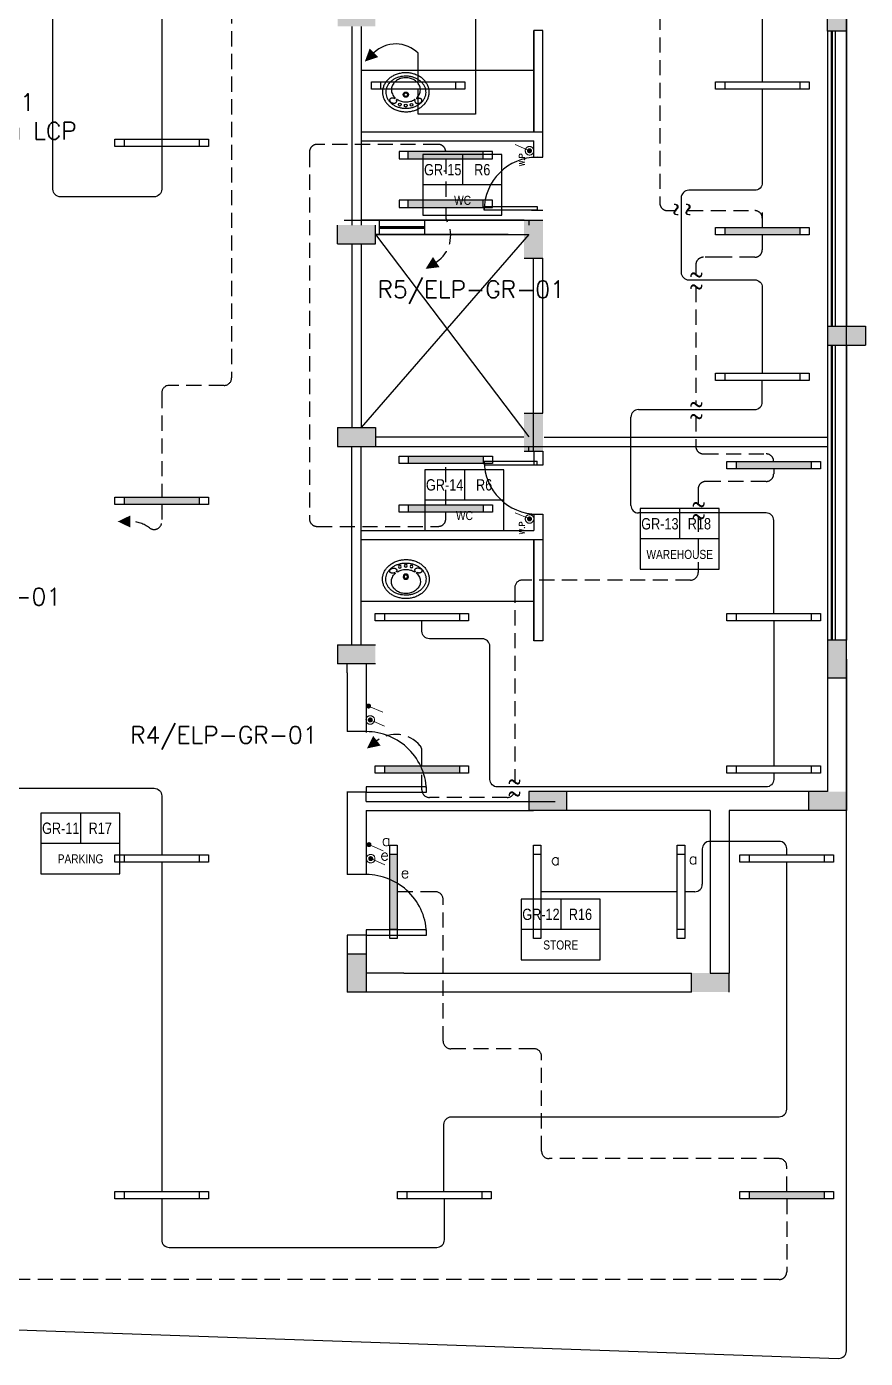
# Model space of a CAD drawing. Extents: x 229 to 350, y 130 to 172.
# Drawn here: x 249.8 to 260.89, y 139.39 to 156.99 of the extents above; entities that cross this region are included whole.
import ezdxf
from ezdxf.enums import TextEntityAlignment as Align

# ---------------------------------------------------------------- set-up
doc = ezdxf.new("R2010")
doc.units = 0
doc.header["$LTSCALE"] = 0.4
for name, pattern in [('ACAD_ISO02W100', [15, 12, -3]), ('DASHED', [0.75, 0.5, -0.25]), ('ROF$0$MLINE', [4.5, 3, -0.3, 0.3, -0.3, 0.3, -0.3])]:
    doc.linetypes.add(name, pattern=pattern)
doc.layers.get('0').update_dxf_attribs({"color": 9, "linetype": 'CONTINUOUS'})
for name, color, linetype in [('ARCH', 9, 'CONTINUOUS'), ('EMERGENCY', 1, 'DASHED'), ('HOMERUN', 7, 'DASHED'), ('LEGEND', 7, 'CONTINUOUS'), ('LIGHT FIXTURE', 4, 'CONTINUOUS'), ('NORMAL', 3, 'CONTINUOUS')]:
    doc.layers.add(name, color=color, linetype=linetype)
doc.layers.add('SWITCHES', color=6, linetype='CONTINUOUS', lineweight=0)
doc.styles.add('16001-XHV-011$0$TYPE 2$0$ARIAL', font='arial.ttf', dxfattribs={"width": 0.8, "height": 0.2})
doc.styles.add('LEGEND$0$detials', font='romans8.shx')
doc.styles.add('S', font='ROMANS')

# ---------------------------------------------------------------- blocks, each defined once
blk = doc.blocks.new('A$C1A776F15')
at = {"layer": 'ARCH'}
blk.add_lwpolyline([(0.8, 0), (0.8, 0.07), (0, 0.07), (0, 0), (0.8, 0, 0.414214), (0, 0.8, 0.414214)], format="xyb", dxfattribs=at)
blk = doc.blocks.new('A$C55BC01F7')
at = {"linetype": 'Continuous'}
blk.add_lwpolyline([(0, 2.45, 0.052182), (0.05, 2.02, 0.050273), (0.18, 1.61, 0.049045), (0.4, 1.22, 0.044967), (0.68, 0.87, 0.043517), (1.05, 0.57, 0.039861), (1.46, 0.33, 0.038875), (1.93, 0.15, 0.0369), (2.42, 0.04, 0.036565), (2.93, 0, 0.036565), (3.43, 0.04, 0.0369), (3.92, 0.15, 0.038875), (4.39, 0.33, 0.039861), (4.8, 0.57, 0.043517), (5.17, 0.87, 0.044967), (5.46, 1.22, 0.049045), (5.68, 1.61, 0.050273), (5.81, 2.02, 0.052182), (5.85, 2.45, 0.052182), (5.81, 2.87, 0.050273), (5.68, 3.28, 0.049045), (5.46, 3.68, 0.044967), (5.17, 4.02, 0.043517), (4.8, 4.33, 0.039861), (4.39, 4.57, 0.038875), (3.92, 4.75, 0.0369), (3.43, 4.86, 0.036565), (2.93, 4.89, 0.036565), (2.42, 4.86, 0.0369), (1.93, 4.75, 0.038875), (1.46, 4.57, 0.039861), (1.05, 4.33, 0.043517), (0.68, 4.02, 0.044967), (0.4, 3.68, 0.049045), (0.18, 3.28, 0.050273), (0.05, 2.87, 0.052182), (0, 2.45)], format="xyb", close=True, dxfattribs=at)
at = {"layer": 'ARCH', "linetype": 'Continuous'}
blk.add_lwpolyline([(0.4, 2.45, 0.054562), (0.44, 2.09, 0.051981), (0.56, 1.76, 0.050339), (0.75, 1.43, 0.045088), (0.99, 1.15, 0.043281), (1.31, 0.9, 0.038844), (1.66, 0.7, 0.037686), (2.07, 0.55, 0.035387), (2.49, 0.46, 0.035006), (2.93, 0.43, 0.035006), (3.36, 0.46, 0.035387), (3.78, 0.55, 0.037686), (4.19, 0.7, 0.038844), (4.54, 0.9, 0.043281), (4.86, 1.15, 0.045088), (5.11, 1.43, 0.050339), (5.3, 1.76, 0.051981), (5.41, 2.09, 0.054562), (5.45, 2.45, 0.054562), (5.41, 2.8, 0.051981), (5.3, 3.14, 0.050339), (5.11, 3.46, 0.045088), (4.86, 3.74, 0.043281), (4.54, 4, 0.038844), (4.19, 4.19, 0.037686), (3.78, 4.34, 0.035387), (3.36, 4.43, 0.035006), (2.93, 4.46, 0.035006), (2.49, 4.43, 0.035387), (2.07, 4.34, 0.037686), (1.66, 4.19, 0.038844), (1.31, 4, 0.043281), (0.99, 3.74, 0.045088), (0.75, 3.46, 0.050339), (0.56, 3.14, 0.051981), (0.44, 2.8, 0.054562), (0.4, 2.45)], format="xyb", close=True, dxfattribs=at)
for points in [[(2.93, 3.66, 0.033862), (2.63, 3.64, 0.033632), (2.35, 3.58, 0.034141), (2.09, 3.49, 0.036361), (1.85, 3.36)], [(2.93, 3.66, 0.000497), (2.93, 3.66, 0.000497), (2.93, 3.66)], [(4.01, 3.36, 0.036361), (3.76, 3.49, 0.034141), (3.5, 3.58, 0.033632), (3.22, 3.64, 0.032859), (2.93, 3.66)], [(1.57, 3.16, 0.046963), (1.38, 2.94, 0.051651), (1.23, 2.68, 0.053099), (1.14, 2.41, 0.055324), (1.11, 2.14)], [(1.11, 2.14, 0.046947), (1.13, 1.9, 0.045466), (1.2, 1.67, 0.044525), (1.31, 1.45, 0.041266), (1.46, 1.25, 0.040061), (1.65, 1.07, 0.036837), (1.86, 0.92, 0.035897), (2.11, 0.79, 0.033758), (2.37, 0.7, 0.033272), (2.64, 0.65, 0.032542), (2.93, 0.63)], [(2.93, 0.63, 0.032547), (3.21, 0.65, 0.033276), (3.49, 0.7, 0.033763), (3.75, 0.79, 0.035903), (3.99, 0.92, 0.036844), (4.2, 1.07, 0.040069), (4.39, 1.25, 0.041274), (4.54, 1.45, 0.044533), (4.65, 1.67, 0.045475), (4.72, 1.9, 0.046954), (4.74, 2.14)], [(4.74, 2.14, 0.055307), (4.71, 2.42, 0.053081), (4.62, 2.68, 0.051634), (4.47, 2.94, 0.046949), (4.28, 3.16)]]:
    blk.add_lwpolyline(points, format="xyb", dxfattribs=at)
for centre, radius in [((2.2, 4.01), 0.177), ((2.93, 4.13), 0.177), ((3.66, 4.01), 0.177), ((2.93, 2.75), 0.328), ((2.93, 2.75), 0.221)]:
    blk.add_circle(centre, radius, dxfattribs=at)
for centre, radius, start, end in [((1.14, 3.46), 0.241, 164.5162, 174.901), ((1.12, 3.46), 0.222, 175.0778, 185.791), ((1.11, 3.46), 0.214, 185.7159, 196.7837), ((1.17, 3.45), 0.273, 155.3888, 164.5712), ((1.12, 3.46), 0.22, 196.9986, 207.9642), ((1.21, 3.43), 0.316, 146.5919, 155.3157), ((1.13, 3.47), 0.238, 207.8973, 218.0398), ((1.25, 3.41), 0.368, 139.1301, 146.6217), ((1.3, 3.37), 0.426, 131.9921, 139.1204), ((1.34, 3.32), 0.486, 125.7668, 132.0089), ((1.37, 3.28), 0.544, 119.7607, 125.7738), ((1.39, 3.23), 0.594, 114.2718, 119.7723), ((1.41, 3.2), 0.633, 108.8947, 114.2818), ((1.42, 3.18), 0.656, 103.7079, 108.9033), ((1.42, 3.17), 0.662, 98.5384, 103.7191), ((1.42, 3.18), 0.649, 93.2642, 98.5453), ((1.42, 3.21), 0.62, 87.9134, 93.276), ((1.42, 3.26), 0.576, 82.1516, 87.9221), ((1.43, 3.31), 0.523, 76.1998, 82.1612), ((1.44, 3.37), 0.463, 69.4879, 76.2153), ((1.46, 3.42), 0.403, 62.4363, 69.4851), ((1.49, 3.47), 0.347, 54.2709, 62.4617), ((1.51, 3.51), 0.298, 45.5917, 54.2243), ((1.54, 3.54), 0.26, 35.7179, 45.636), ((1.56, 3.56), 0.232, 25.2518, 35.5757), ((1.81, 3.41), 0.0605, 142.515, 301.6491), ((1.58, 3.56), 0.217, 14.2939, 25.3212), ((1.51, 3.58), 0.283, 333.2167, 342.1813), ((1.55, 3.57), 0.248, 342.1303, 352.3398), ((1.58, 3.56), 0.215, 3.0042, 14.0764), ((1.57, 3.56), 0.225, 352.5036, 3.0765), ((4.04, 3.41), 0.0605, 238.3509, 37.485), ((4.27, 3.56), 0.217, 154.6788, 165.7061), ((4.27, 3.56), 0.215, 165.9236, 176.9958), ((4.28, 3.56), 0.225, 176.9235, 187.4964), ((4.31, 3.57), 0.248, 187.6602, 197.8697), ((4.34, 3.58), 0.283, 197.8187, 206.7833), ((4.29, 3.56), 0.232, 144.4243, 154.7482), ((4.31, 3.54), 0.26, 134.364, 144.2821), ((4.34, 3.51), 0.298, 125.7757, 134.4083), ((4.37, 3.47), 0.347, 117.5383, 125.7291), ((4.39, 3.42), 0.403, 110.5149, 117.5637), ((4.41, 3.37), 0.463, 103.7847, 110.5121), ((4.43, 3.31), 0.523, 97.8388, 103.8002), ((4.43, 3.26), 0.576, 92.0779, 97.8484), ((4.44, 3.21), 0.62, 86.724, 92.0866), ((4.43, 3.18), 0.649, 81.4547, 86.7358), ((4.43, 3.17), 0.662, 76.2809, 81.4616), ((4.43, 3.18), 0.656, 71.0967, 76.2921), ((4.44, 3.2), 0.633, 65.7182, 71.1053), ((4.46, 3.23), 0.594, 60.2277, 65.7282), ((4.48, 3.28), 0.544, 54.2262, 60.2393), ((4.52, 3.32), 0.486, 47.9911, 54.2332), ((4.56, 3.37), 0.426, 40.8796, 48.0079), ((4.6, 3.41), 0.368, 33.3783, 40.8699), ((4.64, 3.43), 0.316, 24.6843, 33.4081), ((4.72, 3.47), 0.238, 321.9602, 332.1027), ((4.68, 3.45), 0.273, 15.4288, 24.6112), ((4.74, 3.46), 0.22, 332.0358, 343.0014), ((4.71, 3.46), 0.241, 5.099, 15.4838), ((4.73, 3.46), 0.222, 354.209, 4.9222), ((4.74, 3.46), 0.214, 343.2163, 354.2841), ((1.16, 3.49), 0.268, 218.1696, 227.8855), ((1.18, 3.52), 0.31, 227.8443, 236.2632), ((1.21, 3.56), 0.36, 236.3004, 244.2881), ((1.24, 3.62), 0.418, 244.2657, 251.1531), ((1.26, 3.67), 0.478, 251.1516, 257.7344), ((1.27, 3.73), 0.536, 257.7217, 263.585), ((1.28, 3.78), 0.588, 263.5754, 269.2625), ((1.28, 3.82), 0.628, 269.2525, 274.5715), ((1.27, 3.85), 0.654, 274.5608, 279.8105), ((1.27, 3.86), 0.662, 279.8034, 284.9884), ((1.28, 3.85), 0.652, 284.9773, 290.1888), ((1.28, 3.82), 0.624, 290.1799, 295.1211), ((1.55, 3.25), 0.01, 66.157, 115.1211), ((1.53, 3.2), 0.0605, 312.8595, 66.157), ((4.32, 3.2), 0.0605, 113.843, 227.1405), ((4.3, 3.25), 0.01, 64.8789, 113.843), ((4.57, 3.82), 0.624, 244.8789, 249.8201), ((4.58, 3.85), 0.652, 249.8112, 255.0227), ((4.58, 3.86), 0.662, 255.0116, 260.1966), ((4.58, 3.85), 0.654, 260.1895, 265.4392), ((4.58, 3.82), 0.628, 265.4285, 270.7475), ((4.58, 3.78), 0.588, 270.7375, 276.4246), ((4.58, 3.73), 0.536, 276.415, 282.2783), ((4.6, 3.67), 0.478, 282.2656, 288.8484), ((4.62, 3.62), 0.418, 288.8469, 295.7343), ((4.64, 3.56), 0.36, 295.7119, 303.6996), ((4.67, 3.52), 0.31, 303.7368, 312.1557), ((4.7, 3.49), 0.268, 312.1145, 321.8304)]:
    blk.add_arc(centre, radius, start, end, dxfattribs=at)
blk = doc.blocks.new('ROOM NAME')
blk.add_lwpolyline([(235.962, 146.113), (237.007, 146.113), (237.007, 146.916), (235.962, 146.916)], close=True)
for points in [[(236.485, 146.916), (236.485, 146.514)], [(237.007, 146.514), (235.962, 146.514)]]:
    blk.add_lwpolyline(points)
at = {"layer": 'ARCH', "style": '16001-XHV-011$0$TYPE 2$0$ARIAL', "width": 0.8}
for tag, height, p in [('F-R', 0.15, (236.224, 146.715)), ('DES', 0.12, (236.486, 146.31))]:
    blk.add_attdef(tag, text='', height=height, dxfattribs=at).set_placement(p, align=Align.MIDDLE)
blk.add_attdef('R', text='', height=0.15, dxfattribs=at).set_placement((236.746, 146.715), align=Align.MIDDLE_CENTER)
blk = doc.blocks.new('ARCH')
at = {"layer": 'ARCH', "ltscale": 0.05}
h = blk.add_hatch(color=256, dxfattribs=at)
h.paths.add_polyline_path([(22.275, 16.612), (22.275, 16.862), (21.775, 16.862), (21.775, 16.612)])
h.paths.add_polyline_path([(21.775, 13.987), (21.775, 13.737), (22.275, 13.737), (22.275, 13.987)])
h.paths.add_polyline_path([(22.275, 11.062), (22.275, 11.312), (21.775, 11.312), (21.775, 11.062)])
h.paths.add_polyline_path([(28.5, 17.05), (28.25, 17.05), (28.25, 16.55), (28.5, 16.55), (28.5, 16.8)])
h.paths.add_polyline_path([(28.75, 12.4), (28.75, 12.65), (28.25, 12.65), (28.25, 12.4)])
h.paths.add_polyline_path([(24.8, 18.55), (24.8, 18.8), (24.3, 18.8), (24.3, 18.55)])
h.paths.add_polyline_path([(28.5, 18.55), (28.5, 18.8), (28, 18.8), (28, 18.55), (28.25, 18.55)])
for points in [[(24.487, 14.05), (24.238, 14.05), (24.238, 13.55), (24.487, 13.55)], [(24.487, 11.5), (24.238, 11.5), (24.238, 11), (24.487, 11)]]:
    blk.add_hatch(color=256, dxfattribs=at).paths.add_polyline_path(points)
h = blk.add_hatch(color=256, dxfattribs=at)
h.paths.add_polyline_path([(24.3, 6.5), (24.3, 6.25), (24.8, 6.25), (24.8, 6.5)])
h.paths.add_polyline_path([(28.5, 6.25), (28.5, 6.5), (28.25, 6.5), (28, 6.5), (28, 6.25)])
h.paths.add_polyline_path([(28.5, 8.25), (28.5, 8.5), (28.25, 8.5), (28.25, 8), (28.5, 8)])
h.paths.add_polyline_path([(21.775, 8.437), (21.775, 8.188), (22.275, 8.188), (22.275, 8.437)])
h = blk.add_hatch(color=256, dxfattribs=at)
h.paths.add_polyline_path([(26.95, 3.85), (26.95, 4.1), (26.7, 4.1), (26.45, 4.1), (26.45, 3.85)])
h.paths.add_polyline_path([(21.9, 4.1), (21.9, 3.85), (22.15, 3.85), (22.15, 4.1), (22.15, 4.35), (21.9, 4.35)])
h.paths.add_polyline_path([(17.1, 4.35), (17.1, 3.85), (17.35, 3.85), (17.35, 4.35)])
h.paths.add_polyline_path([(12.238, 3.85), (12.3, 3.85), (12.488, 3.85), (12.488, 4.35), (12.238, 4.35)])
h.paths.add_polyline_path([(11.988, 8.437), (11.988, 8.188), (12.488, 8.188), (12.488, 8.437)])
for p, q in [((23.713, 14.234), (24.412, 14.234)), ((23.713, 14.184), (23.713, 14.234)), ((24.412, 14.184), (23.713, 14.184)), ((24.338, 14.184), (24.487, 14.184)), ((24.412, 14.234), (24.412, 14.184)), ((24.238, 14.05), (22.087, 14.05)), ((22.323, 14.05), (22.323, 13.862)), ((22.323, 14.05), (22.323, 13.862)), ((22.323, 13.97), (22.923, 13.97)), ((22.323, 13.96), (22.923, 13.96)), ((22.323, 13.955), (22.923, 13.955)), ((22.323, 13.945), (22.923, 13.945)), ((23.819, 14.05), (23.219, 14.05)), ((22.7, 13.862), (22.275, 13.862)), ((22.275, 13.862), (22.7, 13.862)), ((22.323, 13.862), (24.028, 13.862)), ((24.028, 13.862), (22.323, 13.862)), ((24.487, 11), (24.487, 10.813)), ((23.713, 10.866), (24.412, 10.866)), ((24.487, 10.813), (24.368, 10.813)), ((21.9, 8.07), (21.9, 7.292)), ((28.25, 7.298), (28.25, 6.67)), ((28.5, 7.32), (28.5, 6.62)), ((22.15, 6.37), (24.65, 6.37)), ((22.15, 6.25), (24.363, 6.25))]:
    blk.add_line(p, q)
blk.add_lwpolyline([(0, 0), (28.397, -0.992, 0.424475), (28.5, -0.892), (28.5, 26.092, 0.424475), (28.397, 26.192), (0, 25.2)], format="xyb")
at = {"layer": 'ARCH'}
for p, q in [((28.25, 16.55), (28.25, 18.55)), ((28.5, 16.8), (28.5, 16.55)), ((21.963, 16.612), (21.963, 13.987)), ((22.087, 16.612), (22.087, 13.987)), ((24.368, 15.22), (24.368, 16.56)), ((24.487, 15.22), (24.487, 16.56)), ((28.5, 16.55), (28.25, 16.55)), ((22.087, 16.034), (24.368, 16.034)), ((22.087, 15.22), (24.487, 15.22)), ((24.487, 14.884), (24.487, 15.22)), ((22.087, 15.1), (24.368, 15.1)), ((24.368, 14.883), (24.368, 15.1)), ((24.338, 14.884), (24.487, 14.884)), ((21.775, 13.737), (21.775, 13.987)), ((22.275, 13.737), (22.275, 13.987)), ((22.923, 14.05), (22.923, 13.862)), ((24.238, 14.05), (24.487, 14.05)), ((24.3, 14.05), (24.3, 13.987)), ((21.775, 13.737), (22.275, 13.737)), ((21.963, 13.737), (21.963, 11.312)), ((22.087, 13.737), (22.087, 11.312)), ((23.5, 13.862), (24.3, 13.862)), ((24.238, 13.55), (24.487, 13.55)), ((24.238, 11.5), (24.487, 11.5)), ((21.775, 11.312), (21.775, 11.062)), ((21.775, 11.312), (22.275, 11.312)), ((22.275, 11.312), (22.275, 11.062)), ((22.275, 11.188), (22.7, 11.188)), ((22.7, 11.188), (24.236, 11.188)), ((21.963, 8.437), (21.963, 11.062)), ((22.087, 8.437), (22.087, 11.062)), ((23.284, 11.062), (24.65, 11.062)), ((24.238, 11), (24.487, 11)), ((24.3, 11), (24.3, 11.062)), ((28.5, 8.5), (28.25, 8.5)), ((28.25, 8.5), (28.25, 7.298)), ((28.5, 8.25), (28.5, 8.5)), ((21.775, 8.437), (21.775, 8.188)), ((21.775, 8.437), (22.275, 8.437)), ((22.275, 8.188), (21.775, 8.188)), ((21.9, 8.07), (21.9, 8.188)), ((22.15, 8.188), (22.15, 8.02)), ((28.5, 8.25), (28.5, 7.32)), ((22.15, 8.02), (22.15, 7.281)), ((28.5, 8), (28.25, 8)), ((28.25, 6.67), (28.25, 6.5)), ((28.5, 6.62), (28.5, 6.5)), ((21.9, 6.5), (21.9, 5.403)), ((22.15, 6.37), (22.15, 6.49)), ((26.7, 6.5), (24.3, 6.5)), ((24.3, 6.5), (24.3, 6.25)), ((24.8, 6.5), (24.8, 6.25)), ((28.25, 6.5), (26.7, 6.5)), ((28, 6.5), (28, 6.25)), ((28.5, 6.5), (28.5, 6.25)), ((22.15, 6.25), (22.15, 5.403)), ((26.7, 6.25), (24.3, 6.25)), ((26.7, 6.25), (26.7, 6.15)), ((26.95, 6.25), (26.95, 6.15)), ((28.5, 6.25), (26.95, 6.25)), ((21.9, 4.603), (21.9, 4.1)), ((22.15, 4.603), (22.15, 4.1)), ((22.15, 4.35), (21.9, 4.35)), ((21.9, 4.1), (21.9, 3.85)), ((22.65, 4.1), (22.15, 4.1)), ((22.15, 4.1), (22.15, 3.85)), ((26.45, 3.85), (26.45, 4.1)), ((26.7, 4.1), (26.95, 4.1)), ((26.95, 3.85), (26.95, 4.1)), ((22.15, 3.85), (21.9, 3.85)), ((22.65, 3.85), (22.15, 3.85))]:
    blk.add_line(p, q, dxfattribs=at)
at = {"layer": 'ARCH', "ltscale": 0.05}
for p, q in [((28.25, 16.55), (28.25, 12.65)), ((28.3, 16.55), (28.3, 12.65)), ((28.31, 16.55), (28.31, 12.65)), ((28.35, 16.55), (28.35, 12.65)), ((28.5, 16.55), (28.5, 12.65)), ((21.862, 14.05), (24.487, 14.05)), ((24.3, 13.862), (22.087, 11.312)), ((22.275, 13.862), (24.3, 11.188)), ((24.363, 11), (24.363, 13.55)), ((24.487, 11.5), (24.487, 13.55)), ((28.25, 12.65), (28.75, 12.65)), ((28.25, 12.65), (28.25, 12.4)), ((28.75, 12.65), (28.75, 12.4)), ((28.25, 12.4), (28.75, 12.4)), ((28.25, 12.4), (28.25, 8.5)), ((28.3, 12.4), (28.3, 8.5)), ((28.31, 12.4), (28.31, 8.5)), ((28.35, 12.4), (28.35, 8.5)), ((28.5, 12.4), (28.5, 8.5)), ((24.504, 11.182), (28.25, 11.182)), ((21.775, 11.062), (23.474, 11.062)), ((24.368, 11), (24.368, 10.816)), ((24.504, 11.062), (28.25, 11.062)), ((23.713, 10.866), (23.713, 10.816)), ((23.713, 10.816), (24.412, 10.816)), ((24.412, 10.816), (24.412, 10.866)), ((24.338, 10.166), (24.487, 10.166)), ((24.368, 10.167), (24.368, 9.95)), ((24.487, 10.166), (24.487, 9.83)), ((22.087, 9.95), (24.368, 9.95)), ((22.087, 9.83), (24.487, 9.83)), ((24.368, 9.83), (24.368, 8.49)), ((24.487, 9.83), (24.487, 8.49)), ((22.087, 9.016), (24.368, 9.016)), ((22.156, 7.292), (21.9, 7.292)), ((22.15, 6.492), (21.9, 6.492)), ((26.7, 6.15), (26.7, 4.1)), ((26.95, 6.15), (26.95, 4.1)), ((22.156, 5.403), (21.9, 5.403)), ((22.15, 4.603), (21.9, 4.603)), ((22.65, 4.1), (26.45, 4.1)), ((26.45, 3.85), (22.65, 3.85))]:
    blk.add_line(p, q, dxfattribs=at)
at = {"layer": 'ARCH'}
blk.add_lwpolyline([(24.487, 16.56), (24.368, 16.56), (24.368, 15.22), (24.487, 15.22)], close=True, dxfattribs=at)
at = {"layer": 'ARCH', "ltscale": 0.05}
blk.add_lwpolyline([(24.487, 8.49), (24.368, 8.49), (24.368, 9.83), (24.487, 9.83)], close=True, dxfattribs=at)
at = {"layer": 'ARCH'}
blk.add_arc((24.412, 14.184), 0.7, 90, 180, dxfattribs=at)
at = {"layer": 'ARCH', "ltscale": 0.05}
blk.add_arc((24.412, 10.866), 0.7, 180, 270, dxfattribs=at)
at = {"yscale": 0.1054307450627914, "zscale": 0.1054307450627914}
for p, xscale, rotation in [((22.988, 15.997), 0.1054307450627914, 179.3844403794166), ((22.988, 9.053), -0.1054307450627914, 0.6155596205833458)]:
    blk.add_blockref('A$C55BC01F7', p, dxfattribs=dict(at, xscale=xscale, rotation=rotation))
at = {"layer": 'ARCH'}
for p, values in [((-213.06, -131.996), {'F-R': 'GR-15', 'R': 'R6', 'DES': 'WC'}), ((-213.035, -136.162), {'F-R': 'GR-14', 'R': 'R6', 'DES': 'WC'}), ((-210.19, -136.676), {'F-R': 'GR-13', 'R': 'R18', 'DES': 'WAREHOUSE'}), ((-218.109, -140.7), {'F-R': 'GR-11', 'R': 'R17', 'DES': 'PARKING'}), ((-211.762, -141.838), {'F-R': 'GR-12', 'R': 'R16', 'DES': 'STORE'})]:
    blk.add_blockref('ROOM NAME', p, dxfattribs=at).add_auto_attribs(values)
for p in [(22.15, 6.492), (22.15, 4.603)]:
    blk.add_blockref('A$C1A776F15', p, dxfattribs=at)
blk = doc.blocks.new('SUS EMG')
at = {"linetype": 'ByBlock'}
h = blk.add_hatch(color=4, dxfattribs=at)
h.dxf.hatch_style = 1
h.paths.add_polyline_path([(-1.376, 0.135), (-1.376, -0.135), (1.376, -0.135), (1.376, 0.135)])
at = {"color": 4}
for p, q in [((-1.376, 0.135), (-1.376, -0.135)), ((1.376, 0.135), (1.376, -0.135))]:
    blk.add_line(p, q, dxfattribs=at)
blk.add_lwpolyline([(1.716, -0.135), (-1.716, -0.135), (-1.716, 0.135), (1.716, 0.135)], close=True, dxfattribs=at)
blk = doc.blocks.new('SUS')
at = {"color": 4}
for p, q in [((-1.376, 0.135), (-1.376, -0.135)), ((1.376, 0.135), (1.376, -0.135))]:
    blk.add_line(p, q, dxfattribs=at)
blk.add_lwpolyline([(1.716, -0.135), (-1.716, -0.135), (-1.716, 0.135), (1.716, 0.135)], close=True, dxfattribs=at)
blk = doc.blocks.new('Seperator')
at = {"layer": 'LEGEND', "color": 0, "linetype": 'ByBlock', "ltscale": 0.5, "char_height": 0.36, "attachment_point": 1, "rotation": 89.9988, "style": 'LEGEND$0$detials'}
for insert in [(-0.204, -0.164), (0.113, -0.164)]:
    blk.add_mtext_dynamic_manual_height_columns('~', width=0.40021, gutter_width=1, heights=[0], dxfattribs=dict(at, insert=insert))
blk = doc.blocks.new('S4')
at = {"layer": 'SWITCHES'}
blk.add_line((0, 0), (0.227, 0.523), dxfattribs=at)
at = {"layer": 'SWITCHES', "const_width": 0.0922}
blk.add_lwpolyline([(-0.046, 0, 1), (0.046, 0, 1)], format="xyb", close=True, dxfattribs=at)
at = {"layer": 'SWITCHES', "color": 7, "linetype": 'ACAD_ISO02W100'}
blk.add_circle((0, 0), 0.157, dxfattribs=at)
at = {"layer": 'LEGEND', "style": 'S'}
blk.add_attdef('W.P', (-0.568, 0.175), '', height=0.2, dxfattribs=at)
blk = doc.blocks.new('S1')
at = {"layer": 'SWITCHES'}
blk.add_line((0, 0), (0.227, 0.523), dxfattribs=at)
at = {"layer": 'SWITCHES', "const_width": 0.0922}
blk.add_lwpolyline([(-0.046, 0, 1), (0.046, 0, 1)], format="xyb", close=True, dxfattribs=at)
blk = doc.blocks.new('S3')
at = {"layer": 'SWITCHES'}
blk.add_line((0, 0), (0.227, 0.523), dxfattribs=at)
at = {"layer": 'SWITCHES', "const_width": 0.0922}
blk.add_lwpolyline([(-0.046, 0, 1), (0.046, 0, 1)], format="xyb", close=True, dxfattribs=at)
at = {"layer": 'SWITCHES', "color": 7, "linetype": 'ACAD_ISO02W100'}
blk.add_circle((0, 0), 0.157, dxfattribs=at)

msp = doc.modelspace()

# ---------------------------------------------------------------- linework, layer by layer
at = {"layer": 'EMERGENCY'}
for p, q in [((255.341, 155.243), (255.341, 154.697)), ((255.341, 154.6), (255.341, 154.477)), ((259.525, 154.533), (259.525, 154.336)), ((252.411, 152.249), (251.686, 152.249)), ((251.586, 152.149), (251.586, 150.774)), ((255.341, 150.669), (255.341, 151.215)), ((251.586, 150.676), (251.586, 150.444)), ((258.577, 149.676), (256.353, 149.676)), ((256.253, 149.576), (256.253, 147.001)), ((255.025, 147.222), (255.025, 147.423)), ((255.025, 146.903), (255.025, 147.125)), ((255.206, 145.556), (254.699, 145.556)), ((255.306, 143.582), (255.306, 145.456)), ((256.507, 143.482), (255.406, 143.482)), ((256.607, 142.129), (256.607, 143.382)), ((259.747, 142.029), (256.707, 142.029)), ((259.847, 141.594), (259.847, 141.929))]:
    msp.add_line(p, q, dxfattribs=at)
for points, format in [([(255.275, 160.205), (255.275, 159.83, -0.414214), (255.175, 159.73), (252.611, 159.73, 0.414214), (252.511, 159.63), (252.511, 152.349)], "xyb"), ([(255.823, 158.447), (258.07, 158.447, -0.414214), (258.17, 158.347), (258.17, 154.659, 0.414214), (258.27, 154.559), (258.385, 154.559)], "xyb"), ([(255.341, 155.34), (255.341, 155.334, 0.414214), (255.241, 155.434), (253.64, 155.434, 0.414214), (253.54, 155.334), (253.54, 150.485, 0.414214), (253.64, 150.385), (255.241, 150.385, 0.414214), (255.341, 150.485), (255.341, 150.572)], "xyb"), ([(258.543, 154.559), (259.425, 154.559, -0.414214), (259.525, 154.459), (259.525, 154.336)], "xyb"), ([(255.074, 153.789, 0, 0.16, 0), (255.215, 153.879, 0, 0.685, 0)], "xyseb"), ([(259.525, 154.239), (259.525, 154.042, -0.414214), (259.425, 153.942), (258.969, 153.942), (258.746, 153.942, 0.414214), (258.646, 153.842), (258.646, 153.709)], "xyb"), ([(258.646, 151.838), (258.646, 151.444, 0.414214), (258.746, 151.344), (259.575, 151.344, -0.414214), (259.675, 151.244), (259.675, 151.243)], "xyb"), ([(259.675, 151.146), (259.675, 151.079, -0.414214), (259.575, 150.979), (258.777, 150.979, 0.414214), (258.677, 150.879), (258.677, 150.673)], "xyb"), ([(251.006, 150.45, 0, 0.16, 0), (251.173, 150.45, 0, 0.685, 0)], "xyseb"), ([(254.298, 147.45, 0, 0.16, 0), (254.431, 147.552, 0, 0.685, 0)], "xyseb"), ([(256.24, 146.852, -0.266915), (256.153, 146.803), (255.125, 146.803)], "xyb"), ([(259.847, 141.497), (259.847, 140.531, -0.414214), (259.747, 140.431), (236.813, 140.431, -0.414214), (236.713, 140.531), (236.713, 141.497)], "xyb")]:
    msp.add_lwpolyline(points, format=format, dxfattribs=at)
for points in [[(258.646, 153.55), (258.646, 151.996)], [(258.677, 150.514), (258.677, 149.776)]]:
    msp.add_lwpolyline(points, dxfattribs=at)
for centre, radius, start, end in [((254.993, 154.227), 0.413, 302.5848, 29.1583), ((255.441, 154.477), 0.1, 180, 209.1583), ((251.686, 152.149), 0.1, 90, 180), ((252.411, 152.349), 0.1, 270, 0), ((251.173, 150.037), 0.413, 52.3996, 90), ((251.486, 150.444), 0.1, 232.3996, 0), ((256.353, 149.576), 0.1, 90, 180), ((258.577, 149.776), 0.1, 270, 0), ((254.683, 147.224), 0.413, 39.36, 127.6017), ((254.925, 147.423), 0.1, 0, 39.36), ((255.125, 146.903), 0.1, 180, 270), ((255.206, 145.456), 0.1, 360, 90), ((255.406, 143.582), 0.1, 180, 270), ((256.507, 143.382), 0.1, 0, 90), ((256.707, 142.129), 0.1, 180, 270), ((259.747, 141.929), 0.1, 0, 90)]:
    msp.add_arc(centre, radius, start, end, dxfattribs=at)
at = {"layer": 'NORMAL'}
for p, q in [((259.525, 152.03), (259.525, 152.314)), ((257.888, 151.93), (259.425, 151.93)), ((257.788, 150.663), (257.788, 151.83)), ((259.575, 150.563), (257.888, 150.563)), ((259.675, 149.233), (259.675, 150.463)), ((258.732, 146.122), (258.732, 145.656)), ((259.747, 146.222), (258.832, 146.222)), ((259.847, 146.044), (259.847, 146.122)), ((258.401, 145.556), (256.599, 145.556)), ((258.632, 145.556), (258.499, 145.556))]:
    msp.add_line(p, q, dxfattribs=at)
for points, format in [([(251.586, 160.137), (251.586, 154.841, -0.414214), (251.486, 154.741), (250.249, 154.741, -0.414214), (250.149, 154.841), (250.149, 158.109, 0.414214), (250.049, 158.209), (246.117, 158.209, -0.414214), (246.017, 158.309), (246.017, 160.137)], "xyb"), ([(254.271, 156.528, 0, 0.16, 0), (254.391, 156.645, 0, 0.685, 0)], "xyseb"), ([(259.525, 156.164), (259.525, 154.927, -0.414214), (259.425, 154.827), (258.552, 154.827, 0.414214), (258.452, 154.727), (258.452, 153.744, 0.414214), (258.552, 153.644), (259.425, 153.644, -0.414214), (259.525, 153.544), (259.525, 152.411)], "xyb"), ([(259.675, 147.125), (259.675, 147.042, -0.414214), (259.575, 146.942), (256.024, 146.942, -0.414214), (255.924, 147.042), (255.924, 148.8, 0.414214), (255.824, 148.9), (255.125, 148.9, -0.414214), (255.025, 149), (255.025, 149.135)], "xyb"), ([(246.017, 146.044), (246.017, 146.824, -0.414214), (246.117, 146.924), (251.486, 146.924, -0.414214), (251.586, 146.824), (251.586, 146.044)], "xyb"), ([(255.316, 141.594), (255.316, 142.482, -0.414214), (255.416, 142.582), (259.747, 142.582, 0.414214), (259.847, 142.682), (259.847, 145.946)], "xyb"), ([(251.586, 141.497), (251.586, 140.956, 0.414214), (251.686, 140.856), (255.222, 140.856, 0.414214), (255.322, 140.956), (255.322, 141.497)], "xyb")]:
    msp.add_lwpolyline(points, format=format, dxfattribs=at)
for points in [[(259.525, 158.089), (259.525, 156.261)], [(255.736, 157.554), (255.736, 155.832), (254.978, 155.832), (254.975, 156.164)], [(254.975, 156.261), (254.975, 156.638)], [(259.675, 149.135), (259.675, 147.222)], [(251.586, 145.946), (251.586, 141.594)]]:
    msp.add_lwpolyline(points, dxfattribs=at)
for centre, radius, start, end in [((254.68, 156.349), 0.413, 44.3865, 134.3865), ((257.888, 151.83), 0.1, 90, 180), ((259.425, 152.03), 0.1, 270, 0), ((257.888, 150.663), 0.1, 180, 270), ((259.575, 150.463), 0.1, 0, 90), ((258.832, 146.122), 0.1, 90, 180), ((259.747, 146.122), 0.1, 0, 90), ((258.632, 145.656), 0.1, 270, 0)]:
    msp.add_arc(centre, radius, start, end, dxfattribs=at)

# ---------------------------------------------------------------- block references
at = {"layer": 'ARCH'}
msp.add_blockref('ARCH', (232.137, 140.381), dxfattribs=at)
at = {"layer": 'LEGEND', "xscale": 0.5, "yscale": 0.5, "zscale": 0.5}
msp.add_blockref('Seperator', (258.385, 154.56), dxfattribs=at)
at = {"layer": 'LEGEND', "xscale": 0.5, "yscale": 0.5, "zscale": 0.5, "rotation": 270}
for p in [(258.644, 153.71), (258.644, 151.996), (258.675, 150.675), (256.242, 147.01)]:
    msp.add_blockref('Seperator', p, dxfattribs=at)
at = {"layer": 'LIGHT FIXTURE', "linetype": 'ByBlock', "xscale": 0.36, "yscale": 0.36, "zscale": 0.36}
for name, p in [('SUS', (254.975, 156.213)), ('SUS', (259.525, 156.213)), ('SUS', (251.586, 155.455)), ('SUS EMG', (259.525, 154.287)), ('SUS', (259.525, 152.362)), ('SUS EMG', (255.341, 151.264)), ('SUS EMG', (259.675, 151.195)), ('SUS EMG', (251.586, 150.725)), ('SUS EMG', (255.341, 150.621)), ('SUS', (255.025, 149.184)), ('SUS', (259.675, 149.184)), ('SUS EMG', (255.025, 147.173)), ('SUS', (259.675, 147.173)), ('SUS', (251.586, 145.995)), ('SUS', (259.847, 145.995)), ('SUS', (251.586, 141.545)), ('SUS', (255.322, 141.545)), ('SUS EMG', (259.847, 141.545))]:
    msp.add_blockref(name, p, dxfattribs=at)
at = {"layer": 'LIGHT FIXTURE', "linetype": 'ByBlock', "yscale": 0.36, "zscale": 0.36}
for name, p, xscale, rotation in [('SUS EMG', (255.341, 155.292), -0.36, 180), ('SUS EMG', (255.341, 154.649), -0.36, 180), ('SUS EMG', (254.65, 145.556), 0.36, 90), ('SUS', (256.55, 145.556), 0.36, 90), ('SUS', (258.45, 145.556), 0.36, 90)]:
    msp.add_blockref(name, p, dxfattribs=dict(at, xscale=xscale, rotation=rotation))
at = {"layer": 'SWITCHES', "xscale": 0.36, "yscale": 0.36, "zscale": 0.36, "rotation": 90}
for p in [(256.448, 155.35), (256.448, 150.484)]:
    msp.add_blockref('S4', p, dxfattribs=at).add_auto_attribs({'W.P': 'W.P'})
at = {"layer": 'SWITCHES', "linetype": 'ROF$0$MLINE', "xscale": 0.36, "yscale": 0.36, "zscale": 0.36, "rotation": 269.9999999999912}
for name, p in [('S1', (254.32, 148.011)), ('S3', (254.343, 147.827)), ('S1', (254.326, 146.179)), ('S3', (254.349, 145.994))]:
    msp.add_blockref(name, p, dxfattribs=at)

# ---------------------------------------------------------------- texts
at = {"layer": 'HOMERUN', "color": 3, "ltscale": 0.5, "insert": (247.617, 156.106), "char_height": 0.22758, "attachment_point": 1, "rotation": 359.9988, "style": 'LEGEND$0$detials'}
msp.add_mtext_dynamic_manual_height_columns('B2/LP-GR-01\\PControlled Via LCP', width=3.43603, gutter_width=0.633, heights=[0.784], dxfattribs=at)
at = {"layer": 'HOMERUN', "color": 1, "ltscale": 0.5, "char_height": 0.22758, "attachment_point": 1, "rotation": 359.9988, "style": 'LEGEND$0$detials'}
for s, width, heights, insert in [('R5/ELP-GR-01', 3.3282, [0.68], (254.438, 153.632)), ('R6/ELP-GR-01', 0.4994, [0], (247.778, 149.569)), ('R4/ELP-GR-01', 3.33658, [0.748], (251.168, 147.742))]:
    msp.add_mtext_dynamic_manual_height_columns(s, width=width, gutter_width=0.633, heights=heights, dxfattribs=dict(at, insert=insert))
at = {"layer": 'SWITCHES', "ltscale": 0.5, "char_height": 0.15, "attachment_point": 1, "rotation": 359.9988, "style": 'LEGEND$0$detials'}
for s, insert in [('a', (254.494, 146.312)), ('e', (254.474, 146.12)), ('a', (256.73, 146.059)), ('a', (258.55, 146.069)), ('e', (254.744, 145.885))]:
    msp.add_mtext_dynamic_manual_height_columns(s, width=0.47355, gutter_width=0.6, heights=[0], dxfattribs=dict(at, insert=insert))

doc.saveas('drawing.dxf')
